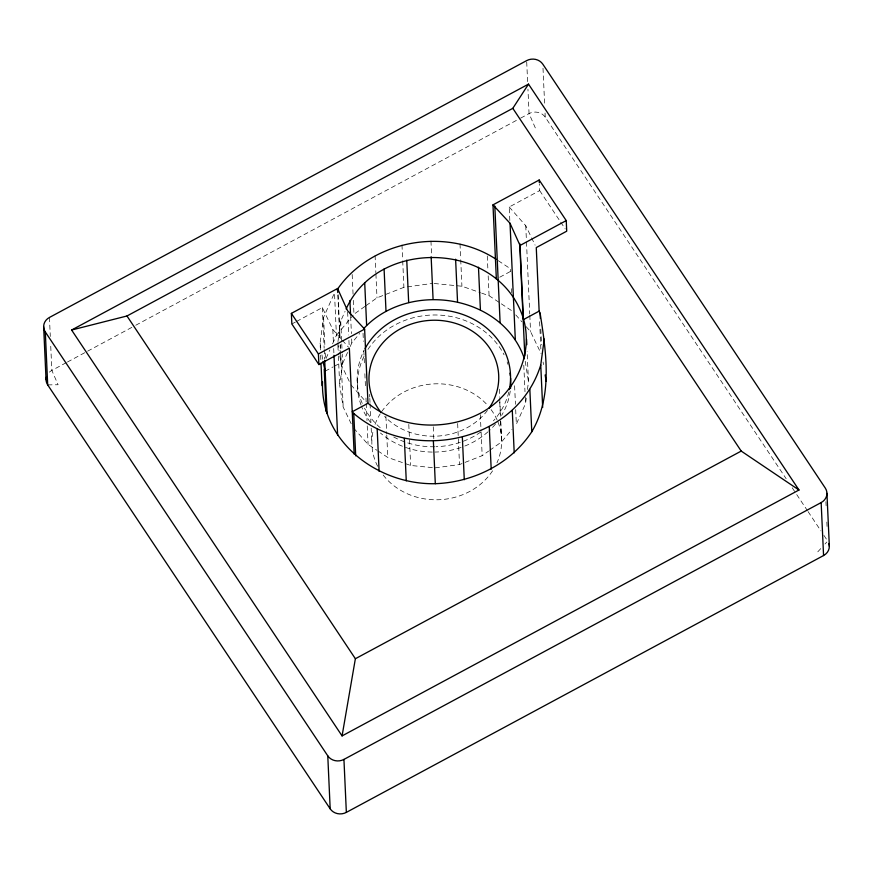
<?xml version="1.0" encoding="UTF-8"?>
<svg xmlns="http://www.w3.org/2000/svg" width="873" height="873" viewBox="0 0 873 873"><rect width="100%" height="100%" fill="white"/><g stroke="black" fill="none" stroke-linecap="round" stroke-linejoin="round"><path stroke-width="0.65" stroke-dasharray="4.37 3.27" d="M320.391 349.887L320.085 343.264L323.588 317.27L334.49 292.902L336.421 335.276L332.056 345.031M337.96 341.649L340.732 321.046L345.053 311.388M351.164 423.689L343.187 407.08L339.706 385.309L342.663 363.419L342.238 354.143M515.692 409.59L516.347 424.158L525.535 403.642L526.572 395.916M527.445 389.478L528.481 381.752L527.096 351.284M326.055 358.432L329.874 349.898M342.663 363.419L348.054 351.35M350.215 346.516L351.841 342.893L359.665 333.497M336.421 335.276L353.139 315.197M489.72 450.326L501.56 441.913L512.004 429.385M817.794 551.823L821.395 547.917M825.007 543.999L826.807 542.046M364.936 306.412L353.98 314.193L353.314 299.635M366.038 305.626L376.994 297.846L403.904 287.326L432.877 283.365M435.125 467.873L459.514 464.545L482.18 455.684L488.64 451.09M66.228 362.677L51.845 370.425A11.796 10.541 -2.6 0 0 49.423 372.149M67.428 362.033L134.573 325.902M135.773 325.247L519.468 118.75M520.668 118.106L529.06 113.588A11.796 10.541 -2.6 0 1 545.221 117.146L786.158 478.72M291.855 323.981L295.369 322.082M296.536 321.46L322.312 307.591L332.82 329.503L341.529 339.324M509.821 220.52L509.21 206.999L539.667 190.598L539.372 183.985M325.192 371.156L333.071 366.911M334.195 366.311L340.939 362.677L340.143 345.151M499.727 277.221L510.978 271.165M47.699 384.906L58.098 384.742L51.845 370.425L50.612 343.264M434.197 283.496L461.926 286.235L480.445 292.706M377.933 450.948L387.787 457.463L410.659 465.462L433.837 467.753M481.678 293.132L489.076 295.729L500.229 303.095M498.297 260.721L510.563 268.829L510.683 271.481M501.342 303.837L512.484 311.203M353.761 428.261L368.079 444.433L376.841 450.228M509.21 206.999L525.742 225.671L531.002 236.627M515.757 314.902L521.858 321.788M526.201 326.698L530.555 331.62L541.064 353.532M342.391 340.306L348.491 347.192M350.946 384.873L366.158 402.049L365.973 398.012M792.204 487.789L795.98 493.463M796.733 494.587L807.307 510.465M808.071 511.589L820.904 530.86M823.926 535.4L826.949 539.929M539.667 190.598L559.953 221.044M560.706 222.168L565.213 228.933M531.581 237.849L535.094 245.149M349.233 381.305L341.267 364.707L339.259 352.146M535.313 127.905L529.06 113.588L527.947 89.144M543.082 362.022L543.486 364.608M525.208 361.258L528.481 381.752M337.786 342.936L339.051 350.826M320.085 343.264L321.122 349.724M321.951 354.896L322.77 360.069M825.913 501.68L826.098 505.751M826.84 522.054L827.146 528.842M543.006 68.247L544.73 106.277M545.036 113.064L545.221 117.146M540.845 329.077L541.566 344.966M539.623 321.744L541.009 352.201M526.714 61.972L527.641 82.346M525.742 225.671L526.419 240.61M526.484 241.974L529.747 313.953M529.813 315.317L530.555 331.62M523.789 365.23L524.989 391.715M525.23 397.019L525.535 403.642M511.469 288.69L511.643 292.662M514.601 385.757L515.452 404.297M499.301 389.183L499.662 397.291M499.727 398.645L500.524 416.225M500.775 421.637L501.637 440.57M499.76 402.18L500.36 415.428M500.6 420.721L501.56 441.913M487.276 255.996L487.942 270.565M488.182 275.857L489.076 295.729M480.314 414.631L481.034 430.52M481.099 431.851L482.18 455.684M460.006 243.851L460.66 258.419M460.726 259.739L461.926 286.235M457.648 423.492L459.514 464.545M430.956 240.992L431.611 255.56M433.259 426.821L433.859 440.068M401.984 244.953L402.649 259.51M402.704 260.841L403.904 287.326M408.793 424.409L410.659 465.462M385.921 416.41L386.706 433.63M386.772 434.95L387.787 457.463M375.074 255.462L375.859 272.682M375.914 274.002L376.994 297.846M369.639 394.334L369.759 397.04M369.825 398.394L370.01 402.453M370.065 403.795L370.927 422.739M371.178 428.141L371.854 443.026M363.037 333.29L363.397 341.376M363.823 350.815L364.499 365.645M364.87 373.742L365.547 388.572M366.213 403.381L366.998 420.59M367.238 425.893L368.079 444.433M357.166 379.679L357.406 384.971M352.168 274.471L353.074 294.332M350.64 316.408L351.415 333.628M351.655 338.92L351.841 342.893M347.64 312.054L348.676 334.981M348.916 340.372L349.233 347.116M340.732 321.046L342.172 352.823M338.08 294.583L340.099 339.084M340.35 344.475L340.59 349.866M340.841 355.267L343.187 407.08M337.884 295.26L339.903 339.761M337.906 345.599L338.331 354.918M338.386 356.249L339.706 385.309M332.82 329.503L333.442 343.078M333.693 348.513L333.933 353.947M323.588 317.27L324.974 347.727M325.214 353.03L325.509 359.643M322.312 307.591L324.156 348.163M324.21 349.516L324.647 358.978M320.631 355.18L320.926 361.804M49.434 317.456L50.307 336.465M510.236 391.039A76.715 68.531 -2.6 0 1 501.615 415.417M495.449 424.103A76.715 68.531 -2.6 0 1 488.913 430.967M487.974 431.819A76.715 68.531 -2.6 0 1 462.341 446.998M461.097 447.434A76.715 68.531 -2.6 0 1 434.929 452.061M432.266 452.072A76.715 68.531 -2.6 0 1 403.653 446.725M402.42 446.245A76.715 68.531 -2.6 0 1 380.453 433.008M370.381 422.259A76.715 68.531 -2.6 0 1 361.498 406.305M361.051 405.094A76.715 68.531 -2.6 0 1 364.652 355.082M367.969 349.407A76.715 68.531 -2.6 0 1 438.268 315.044A76.715 68.531 -2.6 0 1 504.048 354.787M507.137 361.957A76.715 68.531 -2.6 0 1 507.955 364.39M497.97 422.008A64.908 57.989 -2.6 0 1 496.966 462.854M492.59 470.82A64.908 57.989 -2.6 0 1 383.171 475.021M377.638 466.28A64.908 57.989 -2.6 0 1 373.546 429.189M375.063 424.333A64.908 57.989 -2.6 0 1 380.192 413.867M381.621 411.685A64.908 57.989 -2.6 0 1 487.789 405.519M491.095 409.623A64.908 57.989 -2.6 0 1 497.479 420.83M508.806 392.086A76.715 68.531 -2.6 0 1 493.431 420.851M480.674 432.091A76.715 68.531 -2.6 0 1 436.009 446.725M434.689 446.769A76.715 68.531 -2.6 0 1 405.901 442.316M404.657 441.88A76.715 68.531 -2.6 0 1 392.806 436.511M380.213 427.715A76.715 68.531 -2.6 0 1 364.499 408.138M362.24 403.413A76.715 68.531 -2.6 0 1 364.401 349.778M487.418 410.474A64.908 57.989 -2.6 0 1 384.611 416.454"/><path stroke-width="1.31" d="M496.355 279.033L492.983 204.871L539.187 180.013L566.239 220.596L566.719 231.192L536.262 247.583L539.143 311.148L540.125 313.189C546.192 352.376 553.013 395.873 531.777 431.775C510.563 463.934 473.373 482.311 435.311 483.697C378.402 484.973 320.205 442.175 322.541 381.741M346.134 308.966C378.5 236.91 498.385 241.264 523.08 317.597C534.636 354.973 513.935 395.48 480.248 413.311C444.837 431.611 399.19 428.763 367.991 403.261L364.619 329.11L347.574 310.712L337.578 288.516L291.364 313.385L291.855 323.981L318.896 364.565L349.353 348.174L354.165 454.113M542.679 407.407L540.747 365.034L544.25 339.04M342.074 735.906L355.376 658.733L126.978 315.982L71.608 330.027L342.074 735.906L798.981 490.004L528.514 84.124L71.608 330.027M367.991 403.261L352.245 411.74L353.772 413.475C413.06 464.098 516.696 442.196 540.747 365.034M126.978 315.982L512.811 108.328L528.514 84.124M337 289.891C370.894 239.955 446.059 226.456 496.071 259.248M364.019 328.281C408.946 280.233 502.586 294.321 524.433 358.792M318.896 364.565L318.416 353.969L364.619 329.11M539.143 311.148L523.396 319.627L520.035 245.466L566.239 220.596M355.376 658.733L741.21 451.079L798.981 490.004M45.298 331.936L327.779 755.854A11.796 10.541 -2.6 0 0 343.94 759.412L821.155 502.575A11.796 10.541 -2.6 0 0 825.301 488.094L542.82 64.176A11.796 10.541 -2.6 0 0 526.648 60.619L49.434 317.456A11.796 10.541 -2.6 0 0 45.298 331.936L47.699 384.906L330.18 808.824A11.796 10.541 -2.6 0 0 346.352 812.381L823.566 555.544A11.796 10.541 -2.6 0 0 828.914 543.584M492.983 204.871L510.028 223.27L520.035 245.466M512.811 108.328L741.21 451.079M291.364 313.385L318.416 353.969M322.977 361.367L325.192 371.156M545.145 374.954L546.182 381.414M826.949 493.332L829.35 546.302M821.155 502.575L823.566 555.544M539.187 180.013L539.307 182.653M540.125 313.189L540.365 318.481M529.846 389.402L531.777 431.775M526.561 339.368L526.801 344.671M519.708 243.436L524.815 356.009M510.028 223.27L515.321 339.815M512.287 410.485L514.208 452.858M494.816 206.083L500.109 322.628M489.273 426.842L491.193 469.216M478.469 267.214L480.401 309.588M455.608 259.216L457.528 301.589M462.352 437.351L464.283 479.735M431.142 256.804L433.073 299.177M433.39 441.312L435.311 483.697M406.753 260.143L408.673 302.516M404.341 438.453L406.261 480.827M384.087 268.993L386.008 311.366M377.18 428.949L379.111 471.333M364.707 282.765L366.627 325.149M349.92 300.519L350.575 315.088M353.772 413.475L355.704 455.848M337.578 288.516L337.753 292.564M333.999 355.3L337.633 435.441M343.94 759.412L346.352 812.381M324.701 360.331L327.124 413.529M324.221 369.115L326.142 411.499M320.991 363.135L322.006 385.648M327.779 755.854L330.18 808.824M43.65 326.698L46.051 379.668M47.699 384.906A11.796 10.541 -2.6 0 1 46.422 376.929M510.618 378.26A76.715 68.531 -2.6 0 1 510.53 388.474M510.018 373.153A76.715 68.531 -2.6 0 1 510.378 375.706M365.023 348.622A76.715 68.531 -2.6 0 1 457.736 312.872A76.715 68.531 -2.6 0 1 509.363 389.565M381.097 412.482A64.908 57.989 -2.6 0 1 389.5 336.301A64.908 57.989 -2.6 0 1 475.021 333.017A64.908 57.989 -2.6 0 1 488.967 408.346"/></g></svg>
